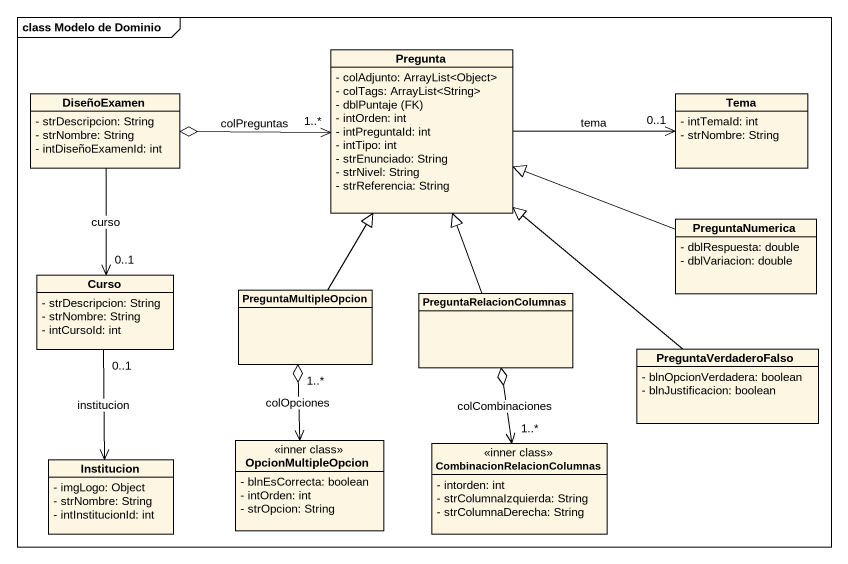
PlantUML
@startuml
mainframe class Modelo de Dominio
hide circle
hide empty members
skinparam classAttributeIconSize 0
class Pregunta {
  - colAdjunto: ArrayList<Object>
  - colTags: ArrayList<String>
  {field} - dblPuntaje (FK)
  - intOrden: int
  - intPreguntaId: int
  - intTipo: int
  - strEnunciado: String
  - strNivel: String
  - strReferencia: String
}
class DiseñoExamen {
  - strDescripcion: String
  - strNombre: String
  - intDiseñoExamenId: int
}
class Tema {
  - intTemaId: int
  - strNombre: String
}
class PreguntaNumerica {
  - dblRespuesta: double
  - dblVariacion: double
}
class Curso {
  - strDescripcion: String
  - strNombre: String
  - intCursoId: int
}
class PreguntaMultipleOpcion
class PreguntaRelacionColumnas
class PreguntaVerdaderoFalso {
  - blnOpcionVerdadera: boolean
  - blnJustificacion: boolean
}
class Institucion {
  - imgLogo: Object
  - strNombre: String
  - intInstitucionId: int
}
class OpcionMultipleOpcion <<inner class>> {
  - blnEsCorrecta: boolean
  - intOrden: int
  - strOpcion: String
}
class CombinacionRelacionColumnas <<inner class>> {
  - intorden: int
  - strColumnaIzquierda: String
  - strColumnaDerecha: String
}
Pregunta "1..*" <-left-o DiseñoExamen : colPreguntas
Pregunta -right-> "0..1" Tema : tema
DiseñoExamen --> "0..1" Curso : curso
PreguntaNumerica -left-|> Pregunta
Curso "0..1" --> Institucion : institucion
PreguntaMultipleOpcion -up-|> Pregunta
PreguntaRelacionColumnas -up-|> Pregunta
PreguntaVerdaderoFalso -up-|> Pregunta
OpcionMultipleOpcion <-up-o "1..*" PreguntaMultipleOpcion : colOpciones
CombinacionRelacionColumnas "1..*" <-up-o PreguntaRelacionColumnas : colCombinaciones
@enduml
